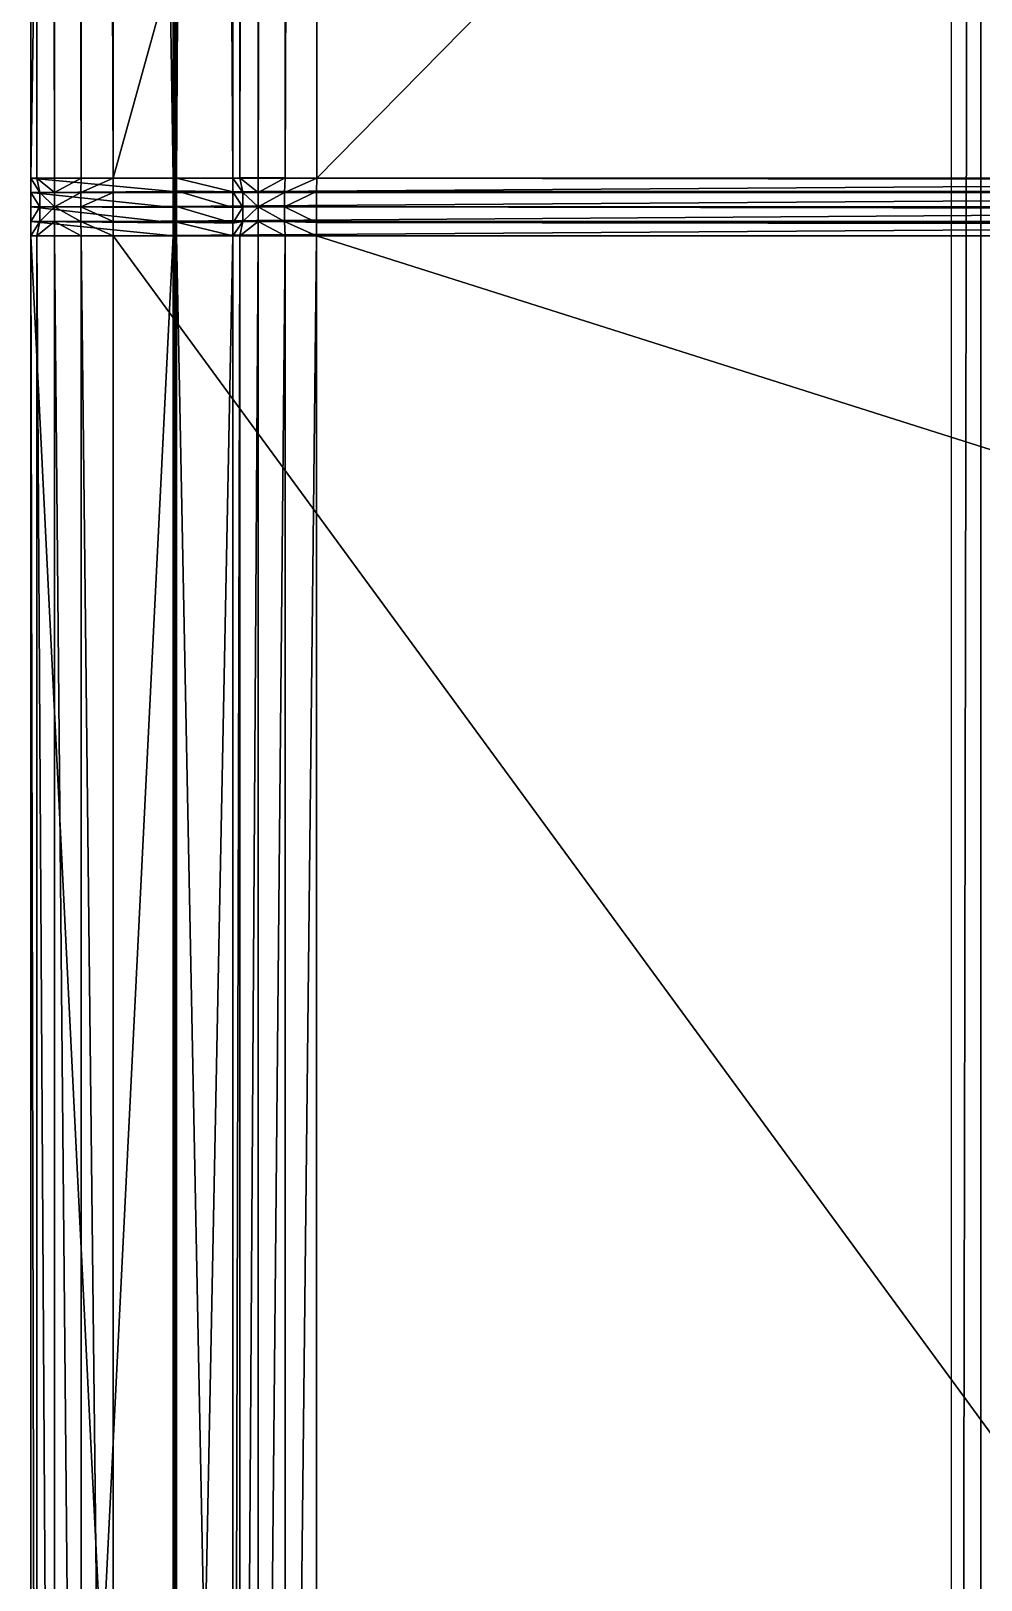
# Model space of a CAD drawing. Extents: x -683 to 86, y -225 to -3.
# Drawn here: x -506.23 to -500.14, y -72.65 to -62.73 of the extents above; entities that cross this region are included whole.
import ezdxf

# ---------------------------------------------------------------- set-up
doc = ezdxf.new("R2010")
doc.units = 0
doc.header["$MEASUREMENT"] = 0
doc.layers.get('0').update_dxf_attribs({"linetype": 'CONTINUOUS'})

msp = doc.modelspace()

# ---------------------------------------------------------------- linework, layer by layer
at = {"color": 197, "true_color": 0x5f5576}
for points in [[(-506.2226, -4.9492, 31.6097), (-505.3151, -63.6766, 16.0169), (-506.226, -63.6766, 31.6096)], [(-506.2226, -4.9492, 31.6097), (-505.3185, -4.9492, 19.9774), (-505.3151, -63.6766, 16.0169)], [(-505.305, -4.9492, 19.8033), (-505.31, -63.6766, 15.9298), (-505.3118, -4.9492, 19.8903)], [(-505.2914, -4.9492, 19.6292), (-504.9329, -63.6766, 9.4727), (-505.2948, -63.6766, 15.6687)], [(-505.2914, -4.9492, 19.6292), (-504.9363, -4.9492, 15.0593), (-504.9329, -63.6766, 9.4727)], [(-492.2609, -63.6766, 31.5765), (-505.7002, -5.5723, 31.7753), (-505.7002, -63.6766, 31.7753)], [(-492.2609, -15.1736, 31.5765), (-505.7002, -5.5723, 31.7753), (-505.7002, -63.6766, 31.7753)], [(-492.2609, -15.1736, 31.5765), (-505.7002, -63.6766, 31.7753), (-492.2609, -63.6766, 31.5765)], [(-505.3151, -64.0466, 16.0039), (-505.3151, -82.3808, 16.0039), (-506.226, -82.3808, 31.6096)], [(-505.3151, -64.0466, 16.0039), (-506.226, -82.3808, 31.6096), (-506.226, -64.0466, 31.6096)], [(-492.2609, -64.0466, 31.5765), (-505.7002, -64.0466, 31.7753), (-505.7002, -82.3808, 31.7753)], [(-492.2609, -64.0466, 31.5765), (-505.7002, -82.3808, 31.7753), (-492.2609, -82.3808, 31.5765)], [(-504.9329, -82.3808, 9.4542), (-505.2949, -64.0466, 15.6567), (-504.9329, -64.0466, 9.4542)], [(-504.9329, -64.0466, 9.4542), (-504.9329, -82.3808, 9.4542), (-505.2949, -82.3808, 15.6567)], [(-504.9329, -64.0466, 9.4542), (-505.2949, -82.3808, 15.6567), (-505.2949, -64.0466, 15.6567)]]:
    msp.add_3dface(points, dxfattribs=at)
for points in [[(-506.226, -63.6766, 31.6096), (-506.2226, -4.9492, 31.6097), (-505.3185, -4.9492, 19.9774)], [(-506.226, -63.6766, 31.6096), (-505.3185, -4.9492, 19.9774), (-505.3151, -63.6766, 16.0169)], [(-506.2226, -4.9492, 31.6097), (-506.226, -63.6766, 31.6096), (-506.1891, -63.6766, 31.6755)], [(-506.1891, -63.6766, 31.6755), (-506.187, -5.0922, 31.6755), (-506.2226, -4.9492, 31.6097)], [(-506.2226, -4.9492, 31.6097), (-506.1891, -63.6766, 31.6755), (-506.187, -5.0922, 31.6755)], [(-505.3118, -4.9492, 19.8903), (-505.3151, -63.6766, 16.0169), (-505.3185, -4.9492, 19.9774)], [(-505.3151, -63.6766, 16.0169), (-505.3185, -4.9492, 19.9774), (-505.3118, -4.9492, 19.8903)], [(-505.3118, -4.9492, 19.8903), (-505.31, -63.6766, 15.9298), (-505.3151, -63.6766, 16.0169)], [(-505.3151, -63.6766, 16.0169), (-505.3118, -4.9492, 19.8903), (-505.31, -63.6766, 15.9298)], [(-505.31, -63.6766, 15.9298), (-505.3118, -4.9492, 19.8903), (-505.305, -4.9492, 19.8033)], [(-505.305, -4.9492, 19.8033), (-505.305, -63.6766, 15.8428), (-505.31, -63.6766, 15.9298)], [(-505.31, -63.6766, 15.9298), (-505.305, -4.9492, 19.8033), (-505.305, -63.6766, 15.8428)], [(-505.2982, -4.9492, 19.7163), (-505.2999, -63.6766, 15.7557), (-505.305, -63.6766, 15.8428)], [(-505.2982, -4.9492, 19.7163), (-505.305, -63.6766, 15.8428), (-505.305, -4.9492, 19.8033)], [(-505.305, -63.6766, 15.8428), (-505.305, -4.9492, 19.8033), (-505.2982, -4.9492, 19.7163)], [(-505.305, -63.6766, 15.8428), (-505.2982, -4.9492, 19.7163), (-505.2999, -63.6766, 15.7557)], [(-505.2914, -4.9492, 19.6292), (-505.2948, -63.6766, 15.6687), (-505.2999, -63.6766, 15.7557)], [(-505.2914, -4.9492, 19.6292), (-505.2999, -63.6766, 15.7557), (-505.2982, -4.9492, 19.7163)], [(-505.2999, -63.6766, 15.7557), (-505.2982, -4.9492, 19.7163), (-505.2914, -4.9492, 19.6292)], [(-505.2999, -63.6766, 15.7557), (-505.2914, -4.9492, 19.6292), (-505.2948, -63.6766, 15.6687)], [(-504.8929, -4.949, 14.9896), (-504.9329, -63.6766, 9.4727), (-504.9363, -4.9492, 15.0593)], [(-504.8929, -4.949, 14.9896), (-504.9329, -63.6766, 9.4727), (-504.9363, -4.9492, 15.0593)], [(-504.8929, -4.949, 14.9896), (-504.8889, -63.6745, 9.4036), (-504.9329, -63.6766, 9.4727)], [(-504.8929, -4.949, 14.9896), (-504.8889, -63.6745, 9.4036), (-504.9329, -63.6766, 9.4727)], [(-504.7751, -4.9488, 14.9255), (-504.8889, -63.6745, 9.4036), (-504.8929, -4.949, 14.9896)], [(-504.7751, -4.9488, 14.9255), (-504.8889, -63.6745, 9.4036), (-504.8929, -4.949, 14.9896)], [(-504.7751, -4.9488, 14.9255), (-504.7715, -63.674, 9.3397), (-504.8889, -63.6745, 9.4036)], [(-504.7751, -4.9488, 14.9255), (-504.7715, -63.674, 9.3397), (-504.8889, -63.6745, 9.4036)], [(-504.6007, -4.9485, 14.8769), (-504.7715, -63.674, 9.3397), (-504.7751, -4.9488, 14.9255)], [(-504.6007, -4.9485, 14.8769), (-504.7715, -63.674, 9.3397), (-504.7751, -4.9488, 14.9255)], [(-504.6007, -4.9485, 14.8769), (-504.5985, -63.675, 9.2908), (-504.7715, -63.674, 9.3397)], [(-504.6007, -4.9485, 14.8769), (-504.5985, -63.675, 9.2908), (-504.7715, -63.674, 9.3397)], [(-504.3963, -4.9483, 14.8512), (-504.5985, -63.675, 9.2908), (-504.6007, -4.9485, 14.8769)], [(-504.3963, -4.9483, 14.8512), (-504.5985, -63.675, 9.2908), (-504.6007, -4.9485, 14.8769)], [(-504.3963, -4.9483, 14.8512), (-504.3963, -63.6775, 9.2644), (-504.5985, -63.675, 9.2908)], [(-504.3963, -4.9483, 14.8512), (-504.3963, -63.6775, 9.2644), (-504.5985, -63.675, 9.2908)], [(-504.3963, -4.9483, 14.8512), (-446.5879, -4.9483, 11.1538), (-446.5879, -63.6775, 5.5671)], [(-504.3963, -4.9483, 14.8512), (-446.5879, -63.6775, 5.5671), (-504.3963, -63.6775, 9.2644)], [(-504.3963, -63.6775, 9.2644), (-504.3963, -4.9483, 14.8512), (-446.5879, -4.9483, 11.1538)], [(-504.3963, -63.6775, 9.2644), (-446.5879, -4.9483, 11.1538), (-446.5879, -63.6775, 5.5671)], [(-506.0762, -63.6766, 31.7301), (-506.187, -5.0922, 31.6755), (-506.1891, -63.6766, 31.6755)], [(-506.187, -5.0922, 31.6755), (-506.1891, -63.6766, 31.6755), (-506.0762, -63.6766, 31.7301)], [(-506.0762, -63.6766, 31.7301), (-506.0752, -5.2608, 31.7301), (-506.187, -5.0922, 31.6755)], [(-506.187, -5.0922, 31.6755), (-506.0762, -63.6766, 31.7301), (-506.0752, -5.2608, 31.7301)], [(-505.9045, -63.6766, 31.7652), (-506.0752, -5.2608, 31.7301), (-506.0762, -63.6766, 31.7301)], [(-506.0752, -5.2608, 31.7301), (-506.0762, -63.6766, 31.7301), (-505.9045, -63.6766, 31.7652)], [(-505.9045, -63.6766, 31.7652), (-505.9043, -5.4294, 31.7652), (-506.0752, -5.2608, 31.7301)], [(-506.0752, -5.2608, 31.7301), (-505.9045, -63.6766, 31.7652), (-505.9043, -5.4294, 31.7652)], [(-505.7002, -63.6766, 31.7753), (-505.9043, -5.4294, 31.7652), (-505.9045, -63.6766, 31.7652)], [(-505.9043, -5.4294, 31.7652), (-505.9045, -63.6766, 31.7652), (-505.7002, -63.6766, 31.7753)], [(-505.7002, -63.6766, 31.7753), (-505.7002, -5.5723, 31.7753), (-505.9043, -5.4294, 31.7652)], [(-505.9043, -5.4294, 31.7652), (-505.7002, -63.6766, 31.7753), (-505.7002, -5.5723, 31.7753)], [(-492.2609, -63.6766, 31.5765), (-492.2609, -15.1736, 31.5765), (-505.7002, -5.5723, 31.7753)], [(-500.1433, -14.2909, 97.0797), (-500.3315, -114.17, 98.5533), (-500.3315, -12.72, 98.5533)], [(-500.1433, -14.2909, 97.0797), (-500.1433, -114.17, 97.0797), (-500.3315, -114.17, 98.5533)], [(-506.226, -63.6766, 31.6096), (-506.226, -63.7691, 31.6096), (-506.1698, -63.7691, 31.6761)], [(-506.226, -63.6766, 31.6096), (-506.1698, -63.7691, 31.6761), (-506.1891, -63.6766, 31.6755)], [(-506.226, -63.6766, 31.6096), (-506.226, -63.7691, 31.6096), (-506.1698, -63.7691, 31.6761)], [(-506.226, -63.6766, 31.6096), (-506.1698, -63.7691, 31.6761), (-506.1891, -63.6766, 31.6755)], [(-506.226, -63.6766, 31.6096), (-505.3151, -63.6766, 16.0169), (-505.3151, -63.7635, 16.0119)], [(-506.226, -63.6766, 31.6096), (-505.3151, -63.7635, 16.0119), (-506.226, -63.7691, 31.6096)], [(-505.3151, -63.7635, 16.0119), (-506.226, -63.7691, 31.6096), (-506.226, -63.6766, 31.6096)], [(-505.3151, -63.7635, 16.0119), (-506.226, -63.6766, 31.6096), (-505.3151, -63.6766, 16.0169)], [(-506.1891, -63.6766, 31.6755), (-506.1698, -63.7691, 31.6761), (-506.0761, -63.7691, 31.73)], [(-506.1891, -63.6766, 31.6755), (-506.0761, -63.7691, 31.73), (-506.0762, -63.6766, 31.7301)], [(-506.1891, -63.6766, 31.6755), (-506.1698, -63.7691, 31.6761), (-506.0761, -63.7691, 31.73)], [(-506.1891, -63.6766, 31.6755), (-506.0761, -63.7691, 31.73), (-506.0762, -63.6766, 31.7301)], [(-505.9045, -63.6766, 31.7652), (-506.0762, -63.6766, 31.7301), (-506.0761, -63.7691, 31.73)], [(-505.9045, -63.6766, 31.7652), (-506.0762, -63.6766, 31.7301), (-506.0761, -63.7691, 31.73)], [(-505.9045, -63.6766, 31.7652), (-506.0761, -63.7691, 31.73), (-505.9069, -63.7691, 31.759)], [(-505.9045, -63.6766, 31.7652), (-506.0761, -63.7691, 31.73), (-505.9069, -63.7691, 31.759)], [(-505.7002, -63.6766, 31.7753), (-505.9045, -63.6766, 31.7652), (-505.9069, -63.7691, 31.759)], [(-505.7002, -63.6766, 31.7753), (-505.9069, -63.7691, 31.759), (-505.7002, -63.7691, 31.7753)], [(-505.7002, -63.6766, 31.7753), (-505.9045, -63.6766, 31.7652), (-505.9069, -63.7691, 31.759)], [(-505.7002, -63.6766, 31.7753), (-505.9069, -63.7691, 31.759), (-505.7002, -63.7691, 31.7753)], [(-492.2609, -63.6766, 31.5765), (-505.7002, -63.6766, 31.7753), (-505.7002, -63.7691, 31.7753)], [(-492.2609, -63.6766, 31.5765), (-505.7002, -63.7691, 31.7753), (-492.2609, -63.7691, 31.5765)], [(-505.7002, -63.7691, 31.7753), (-492.2609, -63.7691, 31.5765), (-492.2609, -63.6766, 31.5765)], [(-505.7002, -63.7691, 31.7753), (-492.2609, -63.6766, 31.5765), (-505.7002, -63.6766, 31.7753)], [(-505.3151, -63.6766, 16.0169), (-505.31, -63.6766, 15.9298), (-505.31, -63.77, 15.9249)], [(-505.3151, -63.6766, 16.0169), (-505.31, -63.77, 15.9249), (-505.3151, -63.7635, 16.0119)], [(-505.3151, -63.6766, 16.0169), (-505.31, -63.6766, 15.9298), (-505.31, -63.77, 15.9249)], [(-505.3151, -63.6766, 16.0169), (-505.31, -63.77, 15.9249), (-505.3151, -63.7635, 16.0119)], [(-505.31, -63.6766, 15.9298), (-505.305, -63.6766, 15.8428), (-505.305, -63.7691, 15.8379)], [(-505.31, -63.6766, 15.9298), (-505.305, -63.7691, 15.8379), (-505.31, -63.77, 15.9249)], [(-505.31, -63.6766, 15.9298), (-505.305, -63.6766, 15.8428), (-505.305, -63.7691, 15.8379)], [(-505.31, -63.6766, 15.9298), (-505.305, -63.7691, 15.8379), (-505.31, -63.77, 15.9249)], [(-505.2999, -63.6766, 15.7557), (-505.2999, -63.7682, 15.751), (-505.305, -63.7691, 15.8379)], [(-505.2999, -63.6766, 15.7557), (-505.305, -63.7691, 15.8379), (-505.305, -63.6766, 15.8428)], [(-505.2999, -63.6766, 15.7557), (-505.2999, -63.7682, 15.751), (-505.305, -63.7691, 15.8379)], [(-505.2999, -63.6766, 15.7557), (-505.305, -63.7691, 15.8379), (-505.305, -63.6766, 15.8428)], [(-505.2948, -63.6766, 15.6687), (-505.2948, -63.7594, 15.6641), (-505.2999, -63.7682, 15.751)], [(-505.2948, -63.6766, 15.6687), (-505.2999, -63.7682, 15.751), (-505.2999, -63.6766, 15.7557)], [(-505.2948, -63.6766, 15.6687), (-505.2948, -63.7594, 15.6641), (-505.2999, -63.7682, 15.751)], [(-505.2948, -63.6766, 15.6687), (-505.2999, -63.7682, 15.751), (-505.2999, -63.6766, 15.7557)], [(-505.2948, -63.6766, 15.6687), (-504.9329, -63.6766, 9.4727), (-504.9329, -63.7643, 9.4656)], [(-505.2948, -63.6766, 15.6687), (-504.9329, -63.7643, 9.4656), (-505.2948, -63.7594, 15.6641)], [(-504.9329, -63.7643, 9.4656), (-505.2948, -63.7594, 15.6641), (-505.2948, -63.6766, 15.6687)], [(-504.9329, -63.7643, 9.4656), (-505.2948, -63.6766, 15.6687), (-504.9329, -63.6766, 9.4727)], [(-504.9329, -63.6766, 9.4727), (-504.8889, -63.6745, 9.4036), (-504.8699, -63.7695, 9.3943)], [(-504.9329, -63.6766, 9.4727), (-504.8889, -63.6745, 9.4036), (-504.8699, -63.7695, 9.3943)], [(-504.9329, -63.6766, 9.4727), (-504.8699, -63.7695, 9.3943), (-504.9329, -63.7643, 9.4656)], [(-504.9329, -63.6766, 9.4727), (-504.8699, -63.7695, 9.3943), (-504.9329, -63.7643, 9.4656)], [(-504.8889, -63.6745, 9.4036), (-504.7715, -63.674, 9.3397), (-504.7716, -63.7681, 9.3327)], [(-504.8889, -63.6745, 9.4036), (-504.7715, -63.674, 9.3397), (-504.7716, -63.7681, 9.3327)], [(-504.8889, -63.6745, 9.4036), (-504.7716, -63.7681, 9.3327), (-504.8699, -63.7695, 9.3943)], [(-504.8889, -63.6745, 9.4036), (-504.7716, -63.7681, 9.3327), (-504.8699, -63.7695, 9.3943)], [(-504.5985, -63.675, 9.2908), (-504.7716, -63.7681, 9.3327), (-504.7715, -63.674, 9.3397)], [(-504.5985, -63.675, 9.2908), (-504.7716, -63.7681, 9.3327), (-504.7715, -63.674, 9.3397)], [(-504.5985, -63.675, 9.2908), (-504.6023, -63.7685, 9.2904), (-504.7716, -63.7681, 9.3327)], [(-504.5985, -63.675, 9.2908), (-504.6023, -63.7685, 9.2904), (-504.7716, -63.7681, 9.3327)], [(-504.3963, -63.6775, 9.2644), (-504.6023, -63.7685, 9.2904), (-504.5985, -63.675, 9.2908)], [(-504.3963, -63.6775, 9.2644), (-504.6023, -63.7685, 9.2904), (-504.5985, -63.675, 9.2908)], [(-504.3963, -63.6775, 9.2644), (-504.3979, -63.762, 9.2578), (-504.6023, -63.7685, 9.2904)], [(-504.3963, -63.6775, 9.2644), (-504.3979, -63.762, 9.2578), (-504.6023, -63.7685, 9.2904)], [(-504.3963, -63.6775, 9.2644), (-446.5894, -63.762, 5.5605), (-504.3979, -63.762, 9.2578)], [(-446.5894, -63.762, 5.5605), (-504.3979, -63.762, 9.2578), (-504.3963, -63.6775, 9.2644)], [(-504.3963, -63.6775, 9.2644), (-446.5879, -63.6775, 5.5671), (-446.5894, -63.762, 5.5605)], [(-446.5894, -63.762, 5.5605), (-504.3963, -63.6775, 9.2644), (-446.5879, -63.6775, 5.5671)], [(-506.226, -63.7691, 31.6096), (-505.3151, -63.7635, 16.0119), (-505.3151, -63.8643, 16.0077)], [(-505.3151, -63.8643, 16.0077), (-506.226, -63.7691, 31.6096), (-505.3151, -63.7635, 16.0119)], [(-506.226, -63.7691, 31.6096), (-506.226, -63.8616, 31.6096), (-506.1698, -63.8616, 31.6761)], [(-506.226, -63.7691, 31.6096), (-506.1698, -63.8616, 31.6761), (-506.1698, -63.7691, 31.6761)], [(-506.226, -63.7691, 31.6096), (-506.226, -63.8616, 31.6096), (-506.1698, -63.8616, 31.6761)], [(-506.226, -63.7691, 31.6096), (-506.1698, -63.8616, 31.6761), (-506.1698, -63.7691, 31.6761)], [(-506.226, -63.7691, 31.6096), (-505.3151, -63.8643, 16.0077), (-506.226, -63.8616, 31.6096)], [(-505.3151, -63.8643, 16.0077), (-506.226, -63.8616, 31.6096), (-506.226, -63.7691, 31.6096)], [(-506.1698, -63.7691, 31.6761), (-506.1698, -63.8616, 31.6761), (-506.076, -63.8616, 31.73)], [(-506.1698, -63.7691, 31.6761), (-506.076, -63.8616, 31.73), (-506.0761, -63.7691, 31.73)], [(-506.1698, -63.7691, 31.6761), (-506.1698, -63.8616, 31.6761), (-506.076, -63.8616, 31.73)], [(-506.1698, -63.7691, 31.6761), (-506.076, -63.8616, 31.73), (-506.0761, -63.7691, 31.73)], [(-505.9069, -63.7691, 31.759), (-506.0761, -63.7691, 31.73), (-506.076, -63.8616, 31.73)], [(-505.9069, -63.7691, 31.759), (-506.0761, -63.7691, 31.73), (-506.076, -63.8616, 31.73)], [(-505.9069, -63.7691, 31.759), (-506.076, -63.8616, 31.73), (-505.9069, -63.8616, 31.7589)], [(-505.9069, -63.7691, 31.759), (-506.076, -63.8616, 31.73), (-505.9069, -63.8616, 31.7589)], [(-505.7002, -63.7691, 31.7753), (-505.9069, -63.7691, 31.759), (-505.9069, -63.8616, 31.7589)], [(-505.7002, -63.7691, 31.7753), (-505.9069, -63.8616, 31.7589), (-505.7002, -63.8616, 31.7753)], [(-505.7002, -63.7691, 31.7753), (-505.9069, -63.7691, 31.759), (-505.9069, -63.8616, 31.7589)], [(-505.7002, -63.7691, 31.7753), (-505.9069, -63.8616, 31.7589), (-505.7002, -63.8616, 31.7753)], [(-492.2609, -63.7691, 31.5765), (-505.7002, -63.7691, 31.7753), (-505.7002, -63.8616, 31.7753)], [(-492.2609, -63.7691, 31.5765), (-505.7002, -63.8616, 31.7753), (-492.2609, -63.8616, 31.5765)], [(-505.7002, -63.8616, 31.7753), (-492.2609, -63.8616, 31.5765), (-492.2609, -63.7691, 31.5765)], [(-505.7002, -63.8616, 31.7753), (-492.2609, -63.7691, 31.5765), (-505.7002, -63.7691, 31.7753)], [(-505.3151, -63.7635, 16.0119), (-505.31, -63.77, 15.9249), (-505.31, -63.863, 15.9208)], [(-505.3151, -63.7635, 16.0119), (-505.31, -63.863, 15.9208), (-505.3151, -63.8643, 16.0077)], [(-505.3151, -63.7635, 16.0119), (-505.31, -63.77, 15.9249), (-505.31, -63.863, 15.9208)], [(-505.3151, -63.7635, 16.0119), (-505.31, -63.863, 15.9208), (-505.3151, -63.8643, 16.0077)], [(-505.31, -63.77, 15.9249), (-505.305, -63.7691, 15.8379), (-505.305, -63.8616, 15.834)], [(-505.31, -63.77, 15.9249), (-505.305, -63.7691, 15.8379), (-505.305, -63.8616, 15.834)], [(-505.31, -63.77, 15.9249), (-505.305, -63.8616, 15.834), (-505.31, -63.863, 15.9208)], [(-505.31, -63.77, 15.9249), (-505.305, -63.8616, 15.834), (-505.31, -63.863, 15.9208)], [(-505.2999, -63.7682, 15.751), (-505.2999, -63.8602, 15.7471), (-505.305, -63.8616, 15.834)], [(-505.2999, -63.7682, 15.751), (-505.305, -63.8616, 15.834), (-505.305, -63.7691, 15.8379)], [(-505.2999, -63.7682, 15.751), (-505.2999, -63.8602, 15.7471), (-505.305, -63.8616, 15.834)], [(-505.2999, -63.7682, 15.751), (-505.305, -63.8616, 15.834), (-505.305, -63.7691, 15.8379)], [(-505.2948, -63.7594, 15.6641), (-505.2948, -63.8588, 15.6602), (-505.2999, -63.8602, 15.7471)], [(-505.2948, -63.7594, 15.6641), (-505.2999, -63.8602, 15.7471), (-505.2999, -63.7682, 15.751)], [(-505.2948, -63.7594, 15.6641), (-505.2948, -63.8588, 15.6602), (-505.2999, -63.8602, 15.7471)], [(-505.2948, -63.7594, 15.6641), (-505.2999, -63.8602, 15.7471), (-505.2999, -63.7682, 15.751)], [(-505.2948, -63.7594, 15.6641), (-504.9329, -63.7643, 9.4656), (-504.9329, -63.8654, 9.4596)], [(-505.2948, -63.7594, 15.6641), (-504.9329, -63.8654, 9.4596), (-505.2948, -63.8588, 15.6602)], [(-504.9329, -63.8654, 9.4596), (-505.2948, -63.8588, 15.6602), (-505.2948, -63.7594, 15.6641)], [(-504.9329, -63.8654, 9.4596), (-505.2948, -63.7594, 15.6641), (-504.9329, -63.7643, 9.4656)], [(-504.9329, -63.7643, 9.4656), (-504.8699, -63.7695, 9.3943), (-504.8699, -63.8633, 9.3885)], [(-504.9329, -63.7643, 9.4656), (-504.8699, -63.8633, 9.3885), (-504.9329, -63.8654, 9.4596)], [(-504.9329, -63.7643, 9.4656), (-504.8699, -63.7695, 9.3943), (-504.8699, -63.8633, 9.3885)], [(-504.9329, -63.7643, 9.4656), (-504.8699, -63.8633, 9.3885), (-504.9329, -63.8654, 9.4596)], [(-504.8699, -63.7695, 9.3943), (-504.7716, -63.7681, 9.3327), (-504.7716, -63.8618, 9.3269)], [(-504.8699, -63.7695, 9.3943), (-504.7716, -63.7681, 9.3327), (-504.7716, -63.8618, 9.3269)], [(-504.8699, -63.7695, 9.3943), (-504.7716, -63.8618, 9.3269), (-504.8699, -63.8633, 9.3885)], [(-504.8699, -63.7695, 9.3943), (-504.7716, -63.8618, 9.3269), (-504.8699, -63.8633, 9.3885)], [(-504.6023, -63.7685, 9.2904), (-504.7716, -63.8618, 9.3269), (-504.7716, -63.7681, 9.3327)], [(-504.6023, -63.7685, 9.2904), (-504.7716, -63.8618, 9.3269), (-504.7716, -63.7681, 9.3327)], [(-504.6023, -63.7685, 9.2904), (-504.6027, -63.8615, 9.2847), (-504.7716, -63.8618, 9.3269)], [(-504.6023, -63.7685, 9.2904), (-504.6027, -63.8615, 9.2847), (-504.7716, -63.8618, 9.3269)], [(-504.3979, -63.762, 9.2578), (-504.3984, -63.8619, 9.2522), (-504.6027, -63.8615, 9.2847)], [(-504.3979, -63.762, 9.2578), (-504.6027, -63.8615, 9.2847), (-504.6023, -63.7685, 9.2904)], [(-504.3979, -63.762, 9.2578), (-504.3984, -63.8619, 9.2522), (-504.6027, -63.8615, 9.2847)], [(-504.3979, -63.762, 9.2578), (-504.6027, -63.8615, 9.2847), (-504.6023, -63.7685, 9.2904)], [(-504.3979, -63.762, 9.2578), (-446.59, -63.8619, 5.5548), (-504.3984, -63.8619, 9.2522)], [(-446.59, -63.8619, 5.5548), (-504.3984, -63.8619, 9.2522), (-504.3979, -63.762, 9.2578)], [(-504.3979, -63.762, 9.2578), (-446.5894, -63.762, 5.5605), (-446.59, -63.8619, 5.5548)], [(-446.59, -63.8619, 5.5548), (-504.3979, -63.762, 9.2578), (-446.5894, -63.762, 5.5605)], [(-506.226, -63.9541, 31.6096), (-506.1698, -63.9541, 31.6761), (-506.1698, -63.8616, 31.6761)], [(-506.226, -63.9541, 31.6096), (-506.1698, -63.8616, 31.6761), (-506.226, -63.8616, 31.6096)], [(-506.226, -63.9541, 31.6096), (-506.1698, -63.9541, 31.6761), (-506.1698, -63.8616, 31.6761)], [(-506.226, -63.9541, 31.6096), (-506.1698, -63.8616, 31.6761), (-506.226, -63.8616, 31.6096)], [(-506.226, -63.8616, 31.6096), (-505.3151, -63.8643, 16.0077), (-505.3151, -63.9637, 16.0049)], [(-506.226, -63.8616, 31.6096), (-505.3151, -63.9637, 16.0049), (-506.226, -63.9541, 31.6096)], [(-505.3151, -63.9637, 16.0049), (-506.226, -63.9541, 31.6096), (-506.226, -63.8616, 31.6096)], [(-505.3151, -63.9637, 16.0049), (-506.226, -63.8616, 31.6096), (-505.3151, -63.8643, 16.0077)], [(-506.1698, -63.9541, 31.6761), (-506.076, -63.9541, 31.73), (-506.076, -63.8616, 31.73)], [(-506.1698, -63.9541, 31.6761), (-506.076, -63.8616, 31.73), (-506.1698, -63.8616, 31.6761)], [(-506.1698, -63.9541, 31.6761), (-506.076, -63.9541, 31.73), (-506.076, -63.8616, 31.73)], [(-506.1698, -63.9541, 31.6761), (-506.076, -63.8616, 31.73), (-506.1698, -63.8616, 31.6761)], [(-505.9069, -63.9541, 31.759), (-505.9069, -63.8616, 31.7589), (-506.076, -63.8616, 31.73)], [(-505.9069, -63.9541, 31.759), (-506.076, -63.8616, 31.73), (-506.076, -63.9541, 31.73)], [(-505.9069, -63.9541, 31.759), (-505.9069, -63.8616, 31.7589), (-506.076, -63.8616, 31.73)], [(-505.9069, -63.9541, 31.759), (-506.076, -63.8616, 31.73), (-506.076, -63.9541, 31.73)], [(-505.7002, -63.9541, 31.7753), (-505.7002, -63.8616, 31.7753), (-505.9069, -63.8616, 31.7589)], [(-505.7002, -63.9541, 31.7753), (-505.9069, -63.8616, 31.7589), (-505.9069, -63.9541, 31.759)], [(-505.7002, -63.9541, 31.7753), (-505.7002, -63.8616, 31.7753), (-505.9069, -63.8616, 31.7589)], [(-505.7002, -63.9541, 31.7753), (-505.9069, -63.8616, 31.7589), (-505.9069, -63.9541, 31.759)], [(-492.2609, -63.8616, 31.5765), (-505.7002, -63.8616, 31.7753), (-505.7002, -63.9541, 31.7753)], [(-492.2609, -63.8616, 31.5765), (-505.7002, -63.9541, 31.7753), (-492.261, -63.9541, 31.5765)], [(-505.7002, -63.9541, 31.7753), (-492.261, -63.9541, 31.5765), (-492.2609, -63.8616, 31.5765)], [(-505.7002, -63.9541, 31.7753), (-492.2609, -63.8616, 31.5765), (-505.7002, -63.8616, 31.7753)], [(-505.3151, -63.9637, 16.0049), (-505.3151, -63.8643, 16.0077), (-505.31, -63.863, 15.9208)], [(-505.3151, -63.9637, 16.0049), (-505.31, -63.863, 15.9208), (-505.31, -63.955, 15.9185)], [(-505.3151, -63.9637, 16.0049), (-505.3151, -63.8643, 16.0077), (-505.31, -63.863, 15.9208)], [(-505.3151, -63.9637, 16.0049), (-505.31, -63.863, 15.9208), (-505.31, -63.955, 15.9185)], [(-505.31, -63.955, 15.9185), (-505.31, -63.863, 15.9208), (-505.305, -63.8616, 15.834)], [(-505.31, -63.955, 15.9185), (-505.305, -63.8616, 15.834), (-505.305, -63.9541, 15.8317)], [(-505.31, -63.955, 15.9185), (-505.31, -63.863, 15.9208), (-505.305, -63.8616, 15.834)], [(-505.31, -63.955, 15.9185), (-505.305, -63.8616, 15.834), (-505.305, -63.9541, 15.8317)], [(-505.2999, -63.9532, 15.7448), (-505.305, -63.8616, 15.834), (-505.2999, -63.8602, 15.7471)], [(-505.2999, -63.9532, 15.7448), (-505.305, -63.8616, 15.834), (-505.2999, -63.8602, 15.7471)], [(-505.2999, -63.9532, 15.7448), (-505.305, -63.9541, 15.8317), (-505.305, -63.8616, 15.834)], [(-505.2999, -63.9532, 15.7448), (-505.305, -63.9541, 15.8317), (-505.305, -63.8616, 15.834)], [(-505.2949, -63.9597, 15.6576), (-505.2999, -63.8602, 15.7471), (-505.2948, -63.8588, 15.6602)], [(-505.2949, -63.9597, 15.6576), (-505.2999, -63.8602, 15.7471), (-505.2948, -63.8588, 15.6602)], [(-505.2949, -63.9597, 15.6576), (-505.2999, -63.9532, 15.7448), (-505.2999, -63.8602, 15.7471)], [(-505.2949, -63.9597, 15.6576), (-505.2999, -63.9532, 15.7448), (-505.2999, -63.8602, 15.7471)], [(-505.2948, -63.8588, 15.6602), (-504.9329, -63.9646, 9.4556), (-505.2949, -63.9597, 15.6576)], [(-504.9329, -63.9646, 9.4556), (-505.2949, -63.9597, 15.6576), (-505.2948, -63.8588, 15.6602)], [(-505.2948, -63.8588, 15.6602), (-504.9329, -63.8654, 9.4596), (-504.9329, -63.9646, 9.4556)], [(-504.9329, -63.9646, 9.4556), (-505.2948, -63.8588, 15.6602), (-504.9329, -63.8654, 9.4596)], [(-504.9329, -63.9646, 9.4556), (-504.9329, -63.8654, 9.4596), (-504.8699, -63.8633, 9.3885)], [(-504.9329, -63.9646, 9.4556), (-504.8699, -63.8633, 9.3885), (-504.8699, -63.9554, 9.3851)], [(-504.9329, -63.9646, 9.4556), (-504.9329, -63.8654, 9.4596), (-504.8699, -63.8633, 9.3885)], [(-504.9329, -63.9646, 9.4556), (-504.8699, -63.8633, 9.3885), (-504.8699, -63.9554, 9.3851)], [(-504.8699, -63.9554, 9.3851), (-504.8699, -63.8633, 9.3885), (-504.7716, -63.8618, 9.3269)], [(-504.8699, -63.9554, 9.3851), (-504.7716, -63.8618, 9.3269), (-504.7716, -63.9544, 9.3236)], [(-504.8699, -63.9554, 9.3851), (-504.8699, -63.8633, 9.3885), (-504.7716, -63.8618, 9.3269)], [(-504.8699, -63.9554, 9.3851), (-504.7716, -63.8618, 9.3269), (-504.7716, -63.9544, 9.3236)], [(-504.6024, -63.9542, 9.2815), (-504.7716, -63.8618, 9.3269), (-504.6027, -63.8615, 9.2847)], [(-504.6024, -63.9542, 9.2815), (-504.7716, -63.8618, 9.3269), (-504.6027, -63.8615, 9.2847)], [(-504.6024, -63.9542, 9.2815), (-504.7716, -63.9544, 9.3236), (-504.7716, -63.8618, 9.3269)], [(-504.6024, -63.9542, 9.2815), (-504.7716, -63.9544, 9.3236), (-504.7716, -63.8618, 9.3269)], [(-504.3979, -63.9618, 9.2484), (-504.6024, -63.9542, 9.2815), (-504.6027, -63.8615, 9.2847)], [(-504.3979, -63.9618, 9.2484), (-504.6027, -63.8615, 9.2847), (-504.3984, -63.8619, 9.2522)], [(-504.3979, -63.9618, 9.2484), (-504.6024, -63.9542, 9.2815), (-504.6027, -63.8615, 9.2847)], [(-504.3979, -63.9618, 9.2484), (-504.6027, -63.8615, 9.2847), (-504.3984, -63.8619, 9.2522)], [(-504.3984, -63.8619, 9.2522), (-446.59, -63.8619, 5.5548), (-446.5894, -63.9618, 5.551)], [(-504.3984, -63.8619, 9.2522), (-446.5894, -63.9618, 5.551), (-504.3979, -63.9618, 9.2484)], [(-446.5894, -63.9618, 5.551), (-504.3979, -63.9618, 9.2484), (-504.3984, -63.8619, 9.2522)], [(-446.5894, -63.9618, 5.551), (-504.3984, -63.8619, 9.2522), (-446.59, -63.8619, 5.5548)], [(-506.226, -64.0466, 31.6096), (-506.1891, -64.0466, 31.6755), (-506.1698, -63.9541, 31.6761)], [(-506.226, -64.0466, 31.6096), (-506.1698, -63.9541, 31.6761), (-506.226, -63.9541, 31.6096)], [(-506.226, -64.0466, 31.6096), (-506.1891, -64.0466, 31.6755), (-506.1698, -63.9541, 31.6761)], [(-506.226, -64.0466, 31.6096), (-506.1698, -63.9541, 31.6761), (-506.226, -63.9541, 31.6096)], [(-506.226, -63.9541, 31.6096), (-505.3151, -63.9637, 16.0049), (-505.3151, -64.0466, 16.0039)], [(-506.226, -63.9541, 31.6096), (-505.3151, -64.0466, 16.0039), (-506.226, -64.0466, 31.6096)], [(-505.3151, -64.0466, 16.0039), (-506.226, -64.0466, 31.6096), (-506.226, -63.9541, 31.6096)], [(-505.3151, -64.0466, 16.0039), (-506.226, -63.9541, 31.6096), (-505.3151, -63.9637, 16.0049)], [(-506.1891, -64.0466, 31.6755), (-506.0762, -64.0466, 31.7301), (-506.076, -63.9541, 31.73)], [(-506.1891, -64.0466, 31.6755), (-506.076, -63.9541, 31.73), (-506.1698, -63.9541, 31.6761)], [(-506.1891, -64.0466, 31.6755), (-506.0762, -64.0466, 31.7301), (-506.076, -63.9541, 31.73)], [(-506.1891, -64.0466, 31.6755), (-506.076, -63.9541, 31.73), (-506.1698, -63.9541, 31.6761)], [(-505.9045, -64.0466, 31.7652), (-506.076, -63.9541, 31.73), (-506.0762, -64.0466, 31.7301)], [(-505.9045, -64.0466, 31.7652), (-506.076, -63.9541, 31.73), (-506.0762, -64.0466, 31.7301)], [(-505.9045, -64.0466, 31.7652), (-505.9069, -63.9541, 31.759), (-506.076, -63.9541, 31.73)], [(-505.9045, -64.0466, 31.7652), (-505.9069, -63.9541, 31.759), (-506.076, -63.9541, 31.73)], [(-505.7002, -64.0466, 31.7753), (-505.7002, -63.9541, 31.7753), (-505.9069, -63.9541, 31.759)], [(-505.7002, -64.0466, 31.7753), (-505.9069, -63.9541, 31.759), (-505.9045, -64.0466, 31.7652)], [(-505.7002, -64.0466, 31.7753), (-505.7002, -63.9541, 31.7753), (-505.9069, -63.9541, 31.759)], [(-505.7002, -64.0466, 31.7753), (-505.9069, -63.9541, 31.759), (-505.9045, -64.0466, 31.7652)], [(-492.261, -63.9541, 31.5765), (-505.7002, -63.9541, 31.7753), (-505.7002, -64.0466, 31.7753)], [(-492.261, -63.9541, 31.5765), (-505.7002, -64.0466, 31.7753), (-492.2609, -64.0466, 31.5765)], [(-505.7002, -64.0466, 31.7753), (-492.2609, -64.0466, 31.5765), (-492.261, -63.9541, 31.5765)], [(-505.7002, -64.0466, 31.7753), (-492.261, -63.9541, 31.5765), (-505.7002, -63.9541, 31.7753)], [(-505.3151, -64.0466, 16.0039), (-505.3151, -63.9637, 16.0049), (-505.31, -63.955, 15.9185)], [(-505.3151, -64.0466, 16.0039), (-505.31, -63.955, 15.9185), (-505.3101, -64.0466, 15.9171)], [(-505.3151, -64.0466, 16.0039), (-505.3151, -63.9637, 16.0049), (-505.31, -63.955, 15.9185)], [(-505.3151, -64.0466, 16.0039), (-505.31, -63.955, 15.9185), (-505.3101, -64.0466, 15.9171)], [(-505.3101, -64.0466, 15.9171), (-505.31, -63.955, 15.9185), (-505.305, -63.9541, 15.8317)], [(-505.3101, -64.0466, 15.9171), (-505.305, -63.9541, 15.8317), (-505.305, -64.0466, 15.8303)], [(-505.3101, -64.0466, 15.9171), (-505.31, -63.955, 15.9185), (-505.305, -63.9541, 15.8317)], [(-505.3101, -64.0466, 15.9171), (-505.305, -63.9541, 15.8317), (-505.305, -64.0466, 15.8303)], [(-505.2999, -64.0466, 15.7435), (-505.305, -63.9541, 15.8317), (-505.2999, -63.9532, 15.7448)], [(-505.2999, -64.0466, 15.7435), (-505.305, -63.9541, 15.8317), (-505.2999, -63.9532, 15.7448)], [(-505.2999, -64.0466, 15.7435), (-505.305, -64.0466, 15.8303), (-505.305, -63.9541, 15.8317)], [(-505.2999, -64.0466, 15.7435), (-505.305, -64.0466, 15.8303), (-505.305, -63.9541, 15.8317)], [(-505.2949, -64.0466, 15.6567), (-505.2999, -64.0466, 15.7435), (-505.2999, -63.9532, 15.7448)], [(-505.2949, -64.0466, 15.6567), (-505.2999, -63.9532, 15.7448), (-505.2949, -63.9597, 15.6576)], [(-505.2949, -64.0466, 15.6567), (-505.2999, -64.0466, 15.7435), (-505.2999, -63.9532, 15.7448)], [(-505.2949, -64.0466, 15.6567), (-505.2999, -63.9532, 15.7448), (-505.2949, -63.9597, 15.6576)], [(-505.2949, -63.9597, 15.6576), (-504.9329, -63.9646, 9.4556), (-504.9329, -64.0466, 9.4542)], [(-505.2949, -63.9597, 15.6576), (-504.9329, -64.0466, 9.4542), (-505.2949, -64.0466, 15.6567)], [(-504.9329, -64.0466, 9.4542), (-505.2949, -64.0466, 15.6567), (-505.2949, -63.9597, 15.6576)], [(-504.9329, -64.0466, 9.4542), (-505.2949, -63.9597, 15.6576), (-504.9329, -63.9646, 9.4556)], [(-504.9329, -64.0466, 9.4542), (-504.9329, -63.9646, 9.4556), (-504.8699, -63.9554, 9.3851)], [(-504.9329, -64.0466, 9.4542), (-504.8699, -63.9554, 9.3851), (-504.8889, -64.0466, 9.3852)], [(-504.9329, -64.0466, 9.4542), (-504.9329, -63.9646, 9.4556), (-504.8699, -63.9554, 9.3851)], [(-504.9329, -64.0466, 9.4542), (-504.8699, -63.9554, 9.3851), (-504.8889, -64.0466, 9.3852)], [(-504.8889, -64.0466, 9.3852), (-504.8699, -63.9554, 9.3851), (-504.7716, -63.9544, 9.3236)], [(-504.8889, -64.0466, 9.3852), (-504.7716, -63.9544, 9.3236), (-504.7715, -64.0466, 9.3216)], [(-504.8889, -64.0466, 9.3852), (-504.8699, -63.9554, 9.3851), (-504.7716, -63.9544, 9.3236)], [(-504.8889, -64.0466, 9.3852), (-504.7716, -63.9544, 9.3236), (-504.7715, -64.0466, 9.3216)], [(-504.5986, -64.0466, 9.273), (-504.7716, -63.9544, 9.3236), (-504.6024, -63.9542, 9.2815)], [(-504.5986, -64.0466, 9.273), (-504.7716, -63.9544, 9.3236), (-504.6024, -63.9542, 9.2815)], [(-504.5986, -64.0466, 9.273), (-504.7715, -64.0466, 9.3216), (-504.7716, -63.9544, 9.3236)], [(-504.5986, -64.0466, 9.273), (-504.7715, -64.0466, 9.3216), (-504.7716, -63.9544, 9.3236)], [(-504.3964, -64.0466, 9.2469), (-504.5986, -64.0466, 9.273), (-504.6024, -63.9542, 9.2815)], [(-504.3964, -64.0466, 9.2469), (-504.6024, -63.9542, 9.2815), (-504.3979, -63.9618, 9.2484)], [(-504.3964, -64.0466, 9.2469), (-504.5986, -64.0466, 9.273), (-504.6024, -63.9542, 9.2815)], [(-504.3964, -64.0466, 9.2469), (-504.6024, -63.9542, 9.2815), (-504.3979, -63.9618, 9.2484)], [(-504.3979, -63.9618, 9.2484), (-446.5894, -63.9618, 5.551), (-446.5878, -64.0466, 5.5496)], [(-504.3979, -63.9618, 9.2484), (-446.5878, -64.0466, 5.5496), (-504.3964, -64.0466, 9.2469)], [(-446.5878, -64.0466, 5.5496), (-504.3964, -64.0466, 9.2469), (-504.3979, -63.9618, 9.2484)], [(-446.5878, -64.0466, 5.5496), (-504.3979, -63.9618, 9.2484), (-446.5894, -63.9618, 5.551)], [(-505.3151, -82.3808, 16.0039), (-506.226, -82.3808, 31.6096), (-506.226, -64.0466, 31.6096)], [(-505.3151, -82.3808, 16.0039), (-506.226, -64.0466, 31.6096), (-505.3151, -64.0466, 16.0039)], [(-506.1893, -82.3808, 31.6755), (-506.1891, -64.0466, 31.6755), (-506.226, -64.0466, 31.6096)], [(-506.1893, -82.3808, 31.6755), (-506.226, -64.0466, 31.6096), (-506.226, -82.3808, 31.6096)], [(-506.226, -64.0466, 31.6096), (-506.226, -82.3808, 31.6096), (-506.1893, -82.3808, 31.6755)], [(-506.226, -64.0466, 31.6096), (-506.1893, -82.3808, 31.6755), (-506.1891, -64.0466, 31.6755)], [(-506.0764, -82.3808, 31.7302), (-506.1891, -64.0466, 31.6755), (-506.1893, -82.3808, 31.6755)], [(-506.1891, -64.0466, 31.6755), (-506.1893, -82.3808, 31.6755), (-506.0764, -82.3808, 31.7302)], [(-506.0764, -82.3808, 31.7302), (-506.0762, -64.0466, 31.7301), (-506.1891, -64.0466, 31.6755)], [(-506.1891, -64.0466, 31.6755), (-506.0764, -82.3808, 31.7302), (-506.0762, -64.0466, 31.7301)], [(-505.9047, -82.3808, 31.7652), (-506.0762, -64.0466, 31.7301), (-506.0764, -82.3808, 31.7302)], [(-506.0762, -64.0466, 31.7301), (-506.0764, -82.3808, 31.7302), (-505.9047, -82.3808, 31.7652)], [(-505.9047, -82.3808, 31.7652), (-505.9045, -64.0466, 31.7652), (-506.0762, -64.0466, 31.7301)], [(-506.0762, -64.0466, 31.7301), (-505.9047, -82.3808, 31.7652), (-505.9045, -64.0466, 31.7652)], [(-505.7002, -82.3808, 31.7753), (-505.9045, -64.0466, 31.7652), (-505.9047, -82.3808, 31.7652)], [(-505.9045, -64.0466, 31.7652), (-505.9047, -82.3808, 31.7652), (-505.7002, -82.3808, 31.7753)], [(-505.7002, -82.3808, 31.7753), (-505.7002, -64.0466, 31.7753), (-505.9045, -64.0466, 31.7652)], [(-505.9045, -64.0466, 31.7652), (-505.7002, -82.3808, 31.7753), (-505.7002, -64.0466, 31.7753)], [(-492.2609, -82.3808, 31.5765), (-492.2609, -64.0466, 31.5765), (-505.7002, -64.0466, 31.7753)], [(-492.2609, -82.3808, 31.5765), (-505.7002, -64.0466, 31.7753), (-505.7002, -82.3808, 31.7753)], [(-505.3151, -82.3808, 16.0039), (-505.3151, -64.0466, 16.0039), (-505.3101, -64.0466, 15.9171)], [(-505.3151, -82.3808, 16.0039), (-505.3101, -64.0466, 15.9171), (-505.3101, -82.3808, 15.9171)], [(-505.3101, -64.0466, 15.9171), (-505.3101, -82.3808, 15.9171), (-505.3151, -82.3808, 16.0039)], [(-505.3101, -82.3808, 15.9171), (-505.3101, -64.0466, 15.9171), (-505.305, -64.0466, 15.8303)], [(-505.3101, -82.3808, 15.9171), (-505.305, -64.0466, 15.8303), (-505.305, -82.3808, 15.8303)], [(-505.305, -64.0466, 15.8303), (-505.305, -82.3808, 15.8303), (-505.3101, -82.3808, 15.9171)], [(-505.305, -64.0466, 15.8303), (-505.3101, -82.3808, 15.9171), (-505.3101, -64.0466, 15.9171)], [(-505.305, -82.3808, 15.8303), (-505.305, -64.0466, 15.8303), (-505.2999, -64.0466, 15.7435)], [(-505.305, -82.3808, 15.8303), (-505.2999, -64.0466, 15.7435), (-505.2999, -82.3808, 15.7435)], [(-505.2999, -64.0466, 15.7435), (-505.2999, -82.3808, 15.7435), (-505.305, -82.3808, 15.8303)], [(-505.2999, -64.0466, 15.7435), (-505.305, -82.3808, 15.8303), (-505.305, -64.0466, 15.8303)], [(-505.2999, -82.3808, 15.7435), (-505.2999, -64.0466, 15.7435), (-505.2949, -64.0466, 15.6567)], [(-505.2999, -82.3808, 15.7435), (-505.2949, -64.0466, 15.6567), (-505.2949, -82.3808, 15.6567)], [(-505.2949, -64.0466, 15.6567), (-505.2949, -82.3808, 15.6567), (-505.2999, -82.3808, 15.7435)], [(-505.2949, -64.0466, 15.6567), (-505.2999, -82.3808, 15.7435), (-505.2999, -64.0466, 15.7435)], [(-504.9329, -82.3808, 9.4542), (-505.2949, -82.3808, 15.6567), (-505.2949, -64.0466, 15.6567)], [(-504.8889, -64.0466, 9.3852), (-504.8889, -82.3808, 9.3852), (-504.9329, -82.3808, 9.4542)], [(-504.8889, -64.0466, 9.3852), (-504.9329, -82.3808, 9.4542), (-504.9329, -64.0466, 9.4542)], [(-504.8889, -64.0466, 9.3852), (-504.8889, -82.3808, 9.3852), (-504.9329, -82.3808, 9.4542)], [(-504.7715, -64.0466, 9.3216), (-504.7715, -82.3808, 9.3216), (-504.8889, -82.3808, 9.3852)], [(-504.7715, -64.0466, 9.3216), (-504.8889, -82.3808, 9.3852), (-504.8889, -64.0466, 9.3852)], [(-504.7715, -64.0466, 9.3216), (-504.7715, -82.3808, 9.3216), (-504.8889, -82.3808, 9.3852)], [(-504.7715, -64.0466, 9.3216), (-504.8889, -82.3808, 9.3852), (-504.8889, -64.0466, 9.3852)], [(-504.5986, -64.0466, 9.273), (-504.5986, -82.3808, 9.273), (-504.7715, -82.3808, 9.3216)], [(-504.5986, -64.0466, 9.273), (-504.7715, -82.3808, 9.3216), (-504.7715, -64.0466, 9.3216)], [(-504.5986, -64.0466, 9.273), (-504.5986, -82.3808, 9.273), (-504.7715, -82.3808, 9.3216)], [(-504.5986, -64.0466, 9.273), (-504.7715, -82.3808, 9.3216), (-504.7715, -64.0466, 9.3216)], [(-504.3964, -64.0466, 9.2469), (-504.3964, -82.3808, 9.2469), (-504.5986, -82.3808, 9.273)], [(-504.3964, -64.0466, 9.2469), (-504.5986, -82.3808, 9.273), (-504.5986, -64.0466, 9.273)], [(-504.3964, -64.0466, 9.2469), (-504.3964, -82.3808, 9.2469), (-504.5986, -82.3808, 9.273)], [(-504.3964, -64.0466, 9.2469), (-504.5986, -82.3808, 9.273), (-504.5986, -64.0466, 9.273)], [(-446.5878, -82.3808, 5.5496), (-504.3964, -82.3808, 9.2469), (-504.3964, -64.0466, 9.2469)], [(-446.5878, -82.3808, 5.5496), (-504.3964, -64.0466, 9.2469), (-446.5878, -64.0466, 5.5496)], [(-446.5878, -64.0466, 5.5496), (-446.5878, -82.3808, 5.5496), (-504.3964, -82.3808, 9.2469)], [(-446.5878, -64.0466, 5.5496), (-504.3964, -82.3808, 9.2469), (-504.3964, -64.0466, 9.2469)]]:
    msp.add_3dface(points)
at = {"color": 253, "true_color": 0x8f95b4}
for points in [[(-506.1891, -63.6766, 31.6755), (-506.2226, -4.9492, 31.6097), (-506.226, -63.6766, 31.6096)], [(-505.2948, -63.6766, 15.6687), (-505.2914, -4.9492, 19.6292), (-504.9363, -4.9492, 15.0593)], [(-505.2948, -63.6766, 15.6687), (-504.9363, -4.9492, 15.0593), (-504.9329, -63.6766, 9.4727)], [(-505.3101, -64.0466, 15.9171), (-505.3151, -82.3808, 16.0039), (-505.3151, -64.0466, 16.0039)], [(-504.8889, -64.0466, 9.3852), (-504.9329, -82.3808, 9.4542), (-504.9329, -64.0466, 9.4542)]]:
    msp.add_3dface(points, dxfattribs=at)
at = {"color": 252}
for points in [[(-499.5313, -14.2909, 92.2884), (-499.5313, -114.17, 92.2884), (-500.1433, -114.17, 97.0797)], [(-499.5313, -14.2909, 92.2884), (-500.1433, -114.17, 97.0797), (-500.1433, -14.2909, 97.0797)]]:
    msp.add_3dface(points, dxfattribs=at)

doc.saveas('drawing.dxf')
